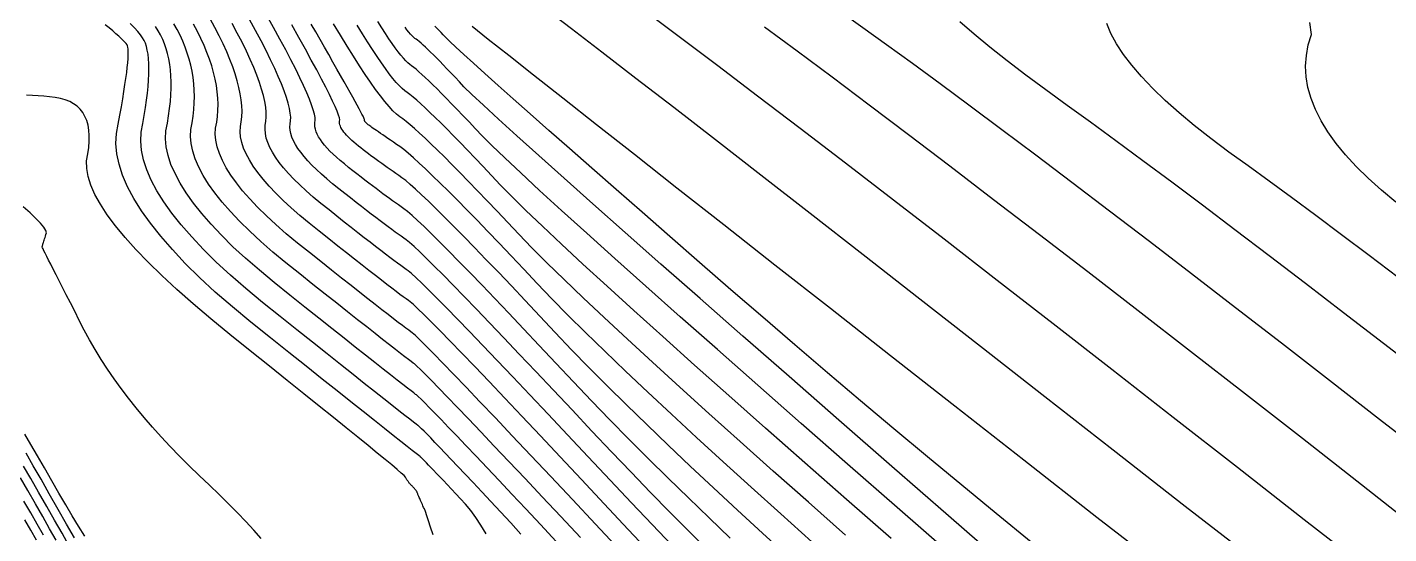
# Model space of a CAD drawing. Header units: inches. Extents: x 1412622.3 to 1412714.6, y 4931530.8 to 4931588.5.
# Drawn here: x 1412639.77 to 1412662.81, y 4931560.63 to 4931569.2 of the extents above; entities that cross this region are included whole.
import ezdxf

# ---------------------------------------------------------------- set-up
doc = ezdxf.new("R2010")
doc.units = ezdxf.units.IN
doc.header["$MEASUREMENT"] = 0

msp = doc.modelspace()

# ---------------------------------------------------------------- linework, layer by layer
for points in [[(1412651.663, 4931560.557), (1412651.306, 4931560.898), (1412650.956, 4931561.236), (1412650.613, 4931561.571), (1412650.278, 4931561.903), (1412649.95, 4931562.232), (1412649.63, 4931562.558), (1412649.318, 4931562.881), (1412649.013, 4931563.201), (1412648.716, 4931563.518), (1412648.434, 4931563.818), (1412648.169, 4931564.099), (1412647.918, 4931564.363), (1412647.684, 4931564.608), (1412647.465, 4931564.836), (1412647.263, 4931565.046), (1412647.075, 4931565.238), (1412646.904, 4931565.412), (1412646.748, 4931565.568), (1412646.608, 4931565.706), (1412646.484, 4931565.827), (1412646.375, 4931565.929), (1412646.283, 4931566.014), (1412646.206, 4931566.08), (1412646.144, 4931566.129), (1412646.099, 4931566.16), (1412646.051, 4931566.193), (1412646.002, 4931566.227), (1412645.952, 4931566.263), (1412645.899, 4931566.301), (1412645.845, 4931566.341), (1412645.789, 4931566.382), (1412645.731, 4931566.425), (1412645.672, 4931566.469), (1412645.611, 4931566.515), (1412645.548, 4931566.563), (1412645.483, 4931566.613), (1412645.417, 4931566.664), (1412645.349, 4931566.718), (1412645.279, 4931566.772), (1412645.208, 4931566.829), (1412645.135, 4931566.887), (1412645.066, 4931566.944), (1412645.003, 4931566.999), (1412644.945, 4931567.053), (1412644.892, 4931567.105), (1412644.843, 4931567.156), (1412644.8, 4931567.206), (1412644.762, 4931567.254), (1412644.729, 4931567.301), (1412644.7, 4931567.346), (1412644.677, 4931567.39), (1412644.659, 4931567.432), (1412644.646, 4931567.473), (1412644.637, 4931567.513), (1412644.634, 4931567.551), (1412644.636, 4931567.587), (1412644.642, 4931567.623), (1412644.64, 4931567.67), (1412644.63, 4931567.73), (1412644.61, 4931567.802), (1412644.582, 4931567.886), (1412644.546, 4931567.982), (1412644.5, 4931568.09), (1412644.446, 4931568.211), (1412644.383, 4931568.344), (1412644.312, 4931568.489), (1412644.232, 4931568.647), (1412644.143, 4931568.816), (1412644.046, 4931568.998), (1412643.939, 4931569.192), (1412643.825, 4931569.398)], [(1412663.679, 4931557.839), (1412662.683, 4931558.567), (1412661.631, 4931559.351), (1412660.524, 4931560.193), (1412659.362, 4931561.09), (1412658.143, 4931562.045), (1412656.989, 4931562.948), (1412655.899, 4931563.8), (1412654.874, 4931564.601), (1412653.912, 4931565.351), (1412653.015, 4931566.05), (1412652.182, 4931566.697), (1412651.413, 4931567.294), (1412650.709, 4931567.839), (1412650.068, 4931568.334), (1412649.492, 4931568.777), (1412648.98, 4931569.169), (1412648.532, 4931569.51)], [(1412663.477, 4931559.256), (1412662.451, 4931560.035), (1412661.374, 4931560.867), (1412660.245, 4931561.751), (1412659.162, 4931562.598), (1412658.124, 4931563.408), (1412657.131, 4931564.18), (1412656.184, 4931564.915), (1412655.282, 4931565.613), (1412654.425, 4931566.274), (1412653.614, 4931566.898), (1412652.848, 4931567.484), (1412652.127, 4931568.033), (1412651.452, 4931568.545), (1412650.822, 4931569.019), (1412650.237, 4931569.457)], [(1412663.534, 4931561.879), (1412662.653, 4931562.566), (1412661.806, 4931563.224), (1412660.993, 4931563.854), (1412660.214, 4931564.455), (1412659.47, 4931565.028), (1412658.76, 4931565.572), (1412658.084, 4931566.088), (1412657.442, 4931566.575), (1412656.834, 4931567.034), (1412656.261, 4931567.464), (1412655.722, 4931567.866), (1412655.217, 4931568.24), (1412654.746, 4931568.584), (1412654.309, 4931568.901), (1412653.907, 4931569.189), (1412653.531, 4931569.462)], [(1412647.534, 4931560.628), (1412647.446, 4931560.775), (1412647.359, 4931560.907), (1412647.273, 4931561.026), (1412647.187, 4931561.131), (1412647.102, 4931561.222), (1412647.022, 4931561.308), (1412646.947, 4931561.388), (1412646.876, 4931561.462), (1412646.811, 4931561.531), (1412646.751, 4931561.595), (1412646.696, 4931561.653), (1412646.646, 4931561.705), (1412646.601, 4931561.752), (1412646.561, 4931561.794), (1412646.526, 4931561.83), (1412646.496, 4931561.861), (1412646.471, 4931561.886), (1412646.451, 4931561.906), (1412646.436, 4931561.92), (1412646.426, 4931561.929), (1412646.422, 4931561.932), (1412646.396, 4931561.952), (1412646.35, 4931561.988), (1412646.284, 4931562.04), (1412646.197, 4931562.109), (1412646.089, 4931562.194), (1412645.961, 4931562.295), (1412645.813, 4931562.413), (1412645.644, 4931562.547), (1412645.454, 4931562.698), (1412645.244, 4931562.865), (1412645.013, 4931563.048), (1412644.761, 4931563.248), (1412644.49, 4931563.464), (1412644.197, 4931563.696), (1412643.884, 4931563.945), (1412643.551, 4931564.21), (1412643.24, 4931564.468), (1412642.952, 4931564.72), (1412642.687, 4931564.965), (1412642.444, 4931565.204), (1412642.225, 4931565.437), (1412642.028, 4931565.663), (1412641.853, 4931565.882), (1412641.702, 4931566.095), (1412641.573, 4931566.301), (1412641.467, 4931566.5), (1412641.384, 4931566.694), (1412641.323, 4931566.88), (1412641.285, 4931567.06), (1412641.27, 4931567.234), (1412641.278, 4931567.401), (1412641.308, 4931567.561), (1412641.336, 4931567.712), (1412641.362, 4931567.855), (1412641.385, 4931567.988), (1412641.405, 4931568.113), (1412641.423, 4931568.228), (1412641.439, 4931568.334), (1412641.452, 4931568.431), (1412641.463, 4931568.52), (1412641.471, 4931568.599), (1412641.476, 4931568.669), (1412641.48, 4931568.73), (1412641.48, 4931568.782), (1412641.479, 4931568.826), (1412641.474, 4931568.86), (1412641.468, 4931568.885), (1412641.458, 4931568.901), (1412641.443, 4931568.921), (1412641.421, 4931568.946), (1412641.393, 4931568.975), (1412641.358, 4931569.009), (1412641.317, 4931569.047), (1412641.27, 4931569.089), (1412641.216, 4931569.136), (1412641.156, 4931569.187), (1412641.09, 4931569.242)], [(1412648.121, 4931560.627), (1412647.953, 4931560.817), (1412647.778, 4931561.003), (1412647.613, 4931561.179), (1412647.459, 4931561.343), (1412647.315, 4931561.496), (1412647.181, 4931561.638), (1412647.058, 4931561.768), (1412646.945, 4931561.887), (1412646.842, 4931561.995), (1412646.75, 4931562.092), (1412646.667, 4931562.177), (1412646.596, 4931562.251), (1412646.534, 4931562.314), (1412646.483, 4931562.366), (1412646.442, 4931562.407), (1412646.411, 4931562.436), (1412646.391, 4931562.454), (1412646.381, 4931562.461), (1412646.353, 4931562.482), (1412646.307, 4931562.518), (1412646.242, 4931562.568), (1412646.16, 4931562.633), (1412646.059, 4931562.712), (1412645.94, 4931562.806), (1412645.802, 4931562.915), (1412645.647, 4931563.038), (1412645.473, 4931563.175), (1412645.282, 4931563.327), (1412645.072, 4931563.494), (1412644.843, 4931563.675), (1412644.597, 4931563.87), (1412644.332, 4931564.08), (1412644.05, 4931564.305), (1412643.749, 4931564.544), (1412643.468, 4931564.778), (1412643.208, 4931565.005), (1412642.969, 4931565.226), (1412642.75, 4931565.442), (1412642.552, 4931565.652), (1412642.374, 4931565.855), (1412642.217, 4931566.053), (1412642.08, 4931566.245), (1412641.964, 4931566.431), (1412641.868, 4931566.612), (1412641.793, 4931566.786), (1412641.738, 4931566.954), (1412641.704, 4931567.117), (1412641.691, 4931567.273), (1412641.698, 4931567.424), (1412641.725, 4931567.569), (1412641.749, 4931567.707), (1412641.77, 4931567.839), (1412641.788, 4931567.965), (1412641.802, 4931568.084), (1412641.814, 4931568.197), (1412641.822, 4931568.304), (1412641.826, 4931568.404), (1412641.828, 4931568.498), (1412641.826, 4931568.585), (1412641.821, 4931568.666), (1412641.813, 4931568.741), (1412641.801, 4931568.809), (1412641.786, 4931568.871), (1412641.768, 4931568.927), (1412641.747, 4931568.976), (1412641.722, 4931569.019), (1412641.686, 4931569.069), (1412641.64, 4931569.126), (1412641.582, 4931569.191), (1412641.513, 4931569.262)], [(1412648.718, 4931560.502), (1412648.454, 4931560.785), (1412648.205, 4931561.05), (1412647.971, 4931561.298), (1412647.753, 4931561.53), (1412647.551, 4931561.744), (1412647.364, 4931561.941), (1412647.193, 4931562.122), (1412647.038, 4931562.285), (1412646.898, 4931562.431), (1412646.774, 4931562.561), (1412646.665, 4931562.673), (1412646.572, 4931562.768), (1412646.495, 4931562.846), (1412646.433, 4931562.907), (1412646.387, 4931562.952), (1412646.356, 4931562.979), (1412646.341, 4931562.989), (1412646.31, 4931563.012), (1412646.263, 4931563.048), (1412646.201, 4931563.096), (1412646.122, 4931563.157), (1412646.028, 4931563.231), (1412645.918, 4931563.317), (1412645.792, 4931563.416), (1412645.651, 4931563.528), (1412645.493, 4931563.652), (1412645.32, 4931563.789), (1412645.13, 4931563.939), (1412644.925, 4931564.102), (1412644.704, 4931564.277), (1412644.468, 4931564.465), (1412644.215, 4931564.666), (1412643.947, 4931564.879), (1412643.697, 4931565.087), (1412643.465, 4931565.29), (1412643.251, 4931565.487), (1412643.056, 4931565.68), (1412642.879, 4931565.867), (1412642.721, 4931566.048), (1412642.58, 4931566.225), (1412642.459, 4931566.396), (1412642.355, 4931566.562), (1412642.27, 4931566.723), (1412642.202, 4931566.878), (1412642.154, 4931567.028), (1412642.123, 4931567.173), (1412642.111, 4931567.313), (1412642.117, 4931567.447), (1412642.142, 4931567.576), (1412642.162, 4931567.702), (1412642.179, 4931567.824), (1412642.191, 4931567.942), (1412642.2, 4931568.056), (1412642.204, 4931568.166), (1412642.204, 4931568.273), (1412642.201, 4931568.376), (1412642.193, 4931568.476), (1412642.181, 4931568.571), (1412642.165, 4931568.663), (1412642.145, 4931568.752), (1412642.122, 4931568.836), (1412642.094, 4931568.917), (1412642.062, 4931568.994), (1412642.026, 4931569.068), (1412641.986, 4931569.138), (1412641.937, 4931569.212)], [(1412649.129, 4931560.566), (1412648.796, 4931560.921), (1412648.483, 4931561.254), (1412648.192, 4931561.564), (1412647.921, 4931561.851), (1412647.671, 4931562.115), (1412647.442, 4931562.356), (1412647.234, 4931562.575), (1412647.046, 4931562.771), (1412646.88, 4931562.944), (1412646.735, 4931563.094), (1412646.61, 4931563.222), (1412646.506, 4931563.326), (1412646.424, 4931563.408), (1412646.362, 4931563.468), (1412646.321, 4931563.504), (1412646.301, 4931563.518), (1412646.267, 4931563.542), (1412646.22, 4931563.578), (1412646.159, 4931563.624), (1412646.085, 4931563.681), (1412645.998, 4931563.749), (1412645.897, 4931563.828), (1412645.782, 4931563.917), (1412645.654, 4931564.018), (1412645.513, 4931564.129), (1412645.358, 4931564.252), (1412645.189, 4931564.385), (1412645.007, 4931564.529), (1412644.812, 4931564.684), (1412644.603, 4931564.85), (1412644.381, 4931565.026), (1412644.145, 4931565.214), (1412643.925, 4931565.396), (1412643.721, 4931565.575), (1412643.534, 4931565.748), (1412643.362, 4931565.917), (1412643.207, 4931566.082), (1412643.067, 4931566.241), (1412642.944, 4931566.396), (1412642.837, 4931566.547), (1412642.746, 4931566.693), (1412642.671, 4931566.834), (1412642.612, 4931566.971), (1412642.569, 4931567.102), (1412642.542, 4931567.23), (1412642.532, 4931567.353), (1412642.537, 4931567.471), (1412642.559, 4931567.584), (1412642.575, 4931567.697), (1412642.587, 4931567.808), (1412642.594, 4931567.918), (1412642.597, 4931568.027), (1412642.594, 4931568.136), (1412642.587, 4931568.243), (1412642.575, 4931568.349), (1412642.558, 4931568.454), (1412642.536, 4931568.558), (1412642.51, 4931568.661), (1412642.478, 4931568.762), (1412642.442, 4931568.863), (1412642.401, 4931568.963), (1412642.356, 4931569.062), (1412642.305, 4931569.159), (1412642.25, 4931569.256)], [(1412649.805, 4931560.347), (1412649.387, 4931560.792), (1412648.996, 4931561.209), (1412648.63, 4931561.597), (1412648.291, 4931561.957), (1412647.977, 4931562.288), (1412647.69, 4931562.591), (1412647.43, 4931562.865), (1412647.195, 4931563.11), (1412646.986, 4931563.327), (1412646.804, 4931563.515), (1412646.648, 4931563.675), (1412646.518, 4931563.806), (1412646.414, 4931563.909), (1412646.337, 4931563.983), (1412646.285, 4931564.029), (1412646.26, 4931564.046), (1412646.224, 4931564.072), (1412646.176, 4931564.108), (1412646.118, 4931564.152), (1412646.048, 4931564.205), (1412645.967, 4931564.267), (1412645.875, 4931564.339), (1412645.772, 4931564.419), (1412645.658, 4931564.508), (1412645.532, 4931564.607), (1412645.396, 4931564.714), (1412645.248, 4931564.831), (1412645.089, 4931564.956), (1412644.919, 4931565.091), (1412644.738, 4931565.234), (1412644.546, 4931565.387), (1412644.343, 4931565.548), (1412644.153, 4931565.706), (1412643.978, 4931565.86), (1412643.816, 4931566.009), (1412643.668, 4931566.155), (1412643.534, 4931566.297), (1412643.414, 4931566.434), (1412643.308, 4931566.568), (1412643.215, 4931566.698), (1412643.137, 4931566.823), (1412643.072, 4931566.945), (1412643.021, 4931567.063), (1412642.984, 4931567.177), (1412642.961, 4931567.286), (1412642.952, 4931567.392), (1412642.957, 4931567.494), (1412642.975, 4931567.592), (1412642.988, 4931567.691), (1412642.996, 4931567.792), (1412642.998, 4931567.895), (1412642.994, 4931567.999), (1412642.984, 4931568.105), (1412642.97, 4931568.212), (1412642.949, 4931568.321), (1412642.923, 4931568.432), (1412642.891, 4931568.544), (1412642.854, 4931568.658), (1412642.811, 4931568.773), (1412642.763, 4931568.89), (1412642.709, 4931569.009), (1412642.649, 4931569.129), (1412642.584, 4931569.251)], [(1412650.329, 4931560.292), (1412649.94, 4931560.705), (1412649.533, 4931561.14), (1412649.149, 4931561.549), (1412648.789, 4931561.932), (1412648.452, 4931562.289), (1412648.139, 4931562.62), (1412647.849, 4931562.925), (1412647.583, 4931563.204), (1412647.341, 4931563.458), (1412647.122, 4931563.685), (1412646.927, 4931563.887), (1412646.755, 4931564.063), (1412646.607, 4931564.213), (1412646.482, 4931564.337), (1412646.381, 4931564.435), (1412646.304, 4931564.508), (1412646.25, 4931564.554), (1412646.22, 4931564.575), (1412646.181, 4931564.602), (1412646.133, 4931564.637), (1412646.076, 4931564.68), (1412646.011, 4931564.729), (1412645.937, 4931564.786), (1412645.854, 4931564.849), (1412645.762, 4931564.92), (1412645.661, 4931564.998), (1412645.552, 4931565.084), (1412645.434, 4931565.176), (1412645.307, 4931565.276), (1412645.171, 4931565.383), (1412645.027, 4931565.497), (1412644.873, 4931565.619), (1412644.711, 4931565.747), (1412644.541, 4931565.883), (1412644.382, 4931566.015), (1412644.234, 4931566.144), (1412644.098, 4931566.27), (1412643.974, 4931566.392), (1412643.861, 4931566.511), (1412643.76, 4931566.627), (1412643.671, 4931566.739), (1412643.594, 4931566.848), (1412643.528, 4931566.954), (1412643.473, 4931567.056), (1412643.431, 4931567.155), (1412643.4, 4931567.251), (1412643.38, 4931567.343), (1412643.373, 4931567.432), (1412643.377, 4931567.517), (1412643.392, 4931567.6), (1412643.401, 4931567.686), (1412643.404, 4931567.777), (1412643.401, 4931567.872), (1412643.391, 4931567.971), (1412643.375, 4931568.074), (1412643.352, 4931568.182), (1412643.323, 4931568.294), (1412643.288, 4931568.41), (1412643.246, 4931568.53), (1412643.199, 4931568.655), (1412643.144, 4931568.784), (1412643.084, 4931568.917), (1412643.017, 4931569.055), (1412642.943, 4931569.196), (1412642.863, 4931569.342)], [(1412650.683, 4931560.431), (1412650.342, 4931560.786), (1412649.992, 4931561.155), (1412649.631, 4931561.537), (1412649.261, 4931561.933), (1412648.911, 4931562.305), (1412648.582, 4931562.654), (1412648.274, 4931562.98), (1412647.987, 4931563.283), (1412647.721, 4931563.562), (1412647.476, 4931563.818), (1412647.252, 4931564.051), (1412647.049, 4931564.261), (1412646.867, 4931564.447), (1412646.706, 4931564.611), (1412646.566, 4931564.751), (1412646.447, 4931564.868), (1412646.349, 4931564.961), (1412646.271, 4931565.032), (1412646.215, 4931565.079), (1412646.179, 4931565.103), (1412646.138, 4931565.133), (1412646.089, 4931565.167), (1412646.035, 4931565.208), (1412645.974, 4931565.253), (1412645.906, 4931565.304), (1412645.832, 4931565.36), (1412645.752, 4931565.422), (1412645.665, 4931565.489), (1412645.572, 4931565.561), (1412645.472, 4931565.639), (1412645.366, 4931565.722), (1412645.253, 4931565.81), (1412645.134, 4931565.904), (1412645.009, 4931566.003), (1412644.877, 4931566.108), (1412644.739, 4931566.218), (1412644.61, 4931566.325), (1412644.49, 4931566.429), (1412644.38, 4931566.531), (1412644.28, 4931566.63), (1412644.189, 4931566.726), (1412644.107, 4931566.82), (1412644.035, 4931566.911), (1412643.972, 4931566.999), (1412643.919, 4931567.085), (1412643.875, 4931567.167), (1412643.84, 4931567.248), (1412643.815, 4931567.325), (1412643.799, 4931567.4), (1412643.793, 4931567.472), (1412643.796, 4931567.541), (1412643.809, 4931567.607), (1412643.814, 4931567.681), (1412643.813, 4931567.761), (1412643.804, 4931567.848), (1412643.788, 4931567.942), (1412643.765, 4931568.043), (1412643.735, 4931568.151), (1412643.698, 4931568.266), (1412643.653, 4931568.388), (1412643.602, 4931568.517), (1412643.543, 4931568.652), (1412643.477, 4931568.795), (1412643.404, 4931568.944), (1412643.324, 4931569.1), (1412643.237, 4931569.264)], [(1412651.299, 4931560.34), (1412650.973, 4931560.665), (1412650.645, 4931560.996), (1412650.317, 4931561.331), (1412649.986, 4931561.672), (1412649.655, 4931562.018), (1412649.322, 4931562.369), (1412648.988, 4931562.726), (1412648.673, 4931563.061), (1412648.375, 4931563.377), (1412648.096, 4931563.671), (1412647.836, 4931563.945), (1412647.593, 4931564.199), (1412647.369, 4931564.432), (1412647.164, 4931564.644), (1412646.977, 4931564.836), (1412646.808, 4931565.008), (1412646.657, 4931565.158), (1412646.525, 4931565.289), (1412646.411, 4931565.398), (1412646.316, 4931565.488), (1412646.238, 4931565.556), (1412646.18, 4931565.604), (1412646.139, 4931565.632), (1412646.095, 4931565.663), (1412646.046, 4931565.697), (1412645.993, 4931565.735), (1412645.936, 4931565.777), (1412645.875, 4931565.822), (1412645.81, 4931565.871), (1412645.741, 4931565.923), (1412645.668, 4931565.979), (1412645.591, 4931566.038), (1412645.51, 4931566.101), (1412645.425, 4931566.167), (1412645.335, 4931566.237), (1412645.242, 4931566.311), (1412645.144, 4931566.388), (1412645.042, 4931566.468), (1412644.937, 4931566.552), (1412644.838, 4931566.634), (1412644.747, 4931566.714), (1412644.663, 4931566.792), (1412644.586, 4931566.868), (1412644.516, 4931566.941), (1412644.454, 4931567.013), (1412644.398, 4931567.083), (1412644.35, 4931567.15), (1412644.309, 4931567.215), (1412644.276, 4931567.279), (1412644.249, 4931567.34), (1412644.23, 4931567.399), (1412644.218, 4931567.456), (1412644.214, 4931567.511), (1412644.216, 4931567.564), (1412644.226, 4931567.615), (1412644.227, 4931567.675), (1412644.221, 4931567.745), (1412644.207, 4931567.825), (1412644.185, 4931567.914), (1412644.155, 4931568.013), (1412644.118, 4931568.121), (1412644.072, 4931568.239), (1412644.018, 4931568.366), (1412643.957, 4931568.503), (1412643.887, 4931568.649), (1412643.81, 4931568.805), (1412643.725, 4931568.971), (1412643.632, 4931569.146), (1412643.531, 4931569.331)], [(1412652.652, 4931560.242), (1412652.211, 4931560.642), (1412651.787, 4931561.031), (1412651.379, 4931561.409), (1412650.987, 4931561.776), (1412650.612, 4931562.132), (1412650.253, 4931562.477), (1412649.91, 4931562.81), (1412649.584, 4931563.133), (1412649.274, 4931563.444), (1412648.981, 4931563.744), (1412648.704, 4931564.033), (1412648.444, 4931564.311), (1412648.196, 4931564.574), (1412647.962, 4931564.822), (1412647.741, 4931565.054), (1412647.532, 4931565.271), (1412647.337, 4931565.473), (1412647.156, 4931565.66), (1412646.987, 4931565.831), (1412646.831, 4931565.987), (1412646.689, 4931566.128), (1412646.559, 4931566.254), (1412646.443, 4931566.364), (1412646.34, 4931566.46), (1412646.25, 4931566.54), (1412646.173, 4931566.605), (1412646.109, 4931566.654), (1412646.058, 4931566.689), (1412646.008, 4931566.723), (1412645.959, 4931566.757), (1412645.91, 4931566.791), (1412645.862, 4931566.825), (1412645.814, 4931566.859), (1412645.767, 4931566.893), (1412645.721, 4931566.926), (1412645.675, 4931566.959), (1412645.63, 4931566.993), (1412645.586, 4931567.026), (1412645.542, 4931567.059), (1412645.499, 4931567.092), (1412645.456, 4931567.124), (1412645.415, 4931567.157), (1412645.373, 4931567.189), (1412645.333, 4931567.222), (1412645.295, 4931567.253), (1412645.26, 4931567.284), (1412645.227, 4931567.314), (1412645.198, 4931567.343), (1412645.171, 4931567.371), (1412645.147, 4931567.399), (1412645.126, 4931567.426), (1412645.107, 4931567.452), (1412645.091, 4931567.477), (1412645.078, 4931567.501), (1412645.068, 4931567.525), (1412645.061, 4931567.547), (1412645.056, 4931567.569), (1412645.054, 4931567.59), (1412645.055, 4931567.611), (1412645.059, 4931567.63), (1412645.053, 4931567.665), (1412645.038, 4931567.714), (1412645.013, 4931567.778), (1412644.979, 4931567.857), (1412644.936, 4931567.951), (1412644.883, 4931568.06), (1412644.82, 4931568.184), (1412644.748, 4931568.322), (1412644.667, 4931568.476), (1412644.576, 4931568.644), (1412644.476, 4931568.827), (1412644.366, 4931569.025), (1412644.247, 4931569.238)], [(1412653.048, 4931560.497), (1412652.522, 4931560.967), (1412652.021, 4931561.418), (1412651.545, 4931561.849), (1412651.094, 4931562.261), (1412650.668, 4931562.654), (1412650.268, 4931563.028), (1412649.893, 4931563.382), (1412649.543, 4931563.717), (1412649.218, 4931564.033), (1412648.919, 4931564.33), (1412648.644, 4931564.607), (1412648.395, 4931564.865), (1412648.171, 4931565.104), (1412647.958, 4931565.33), (1412647.755, 4931565.544), (1412647.563, 4931565.745), (1412647.381, 4931565.934), (1412647.209, 4931566.11), (1412647.049, 4931566.273), (1412646.898, 4931566.424), (1412646.758, 4931566.563), (1412646.629, 4931566.688), (1412646.51, 4931566.802), (1412646.402, 4931566.902), (1412646.304, 4931566.99), (1412646.217, 4931567.066), (1412646.14, 4931567.129), (1412646.074, 4931567.179), (1412646.018, 4931567.217), (1412645.965, 4931567.253), (1412645.915, 4931567.287), (1412645.869, 4931567.319), (1412645.825, 4931567.349), (1412645.784, 4931567.377), (1412645.746, 4931567.403), (1412645.711, 4931567.427), (1412645.679, 4931567.45), (1412645.65, 4931567.47), (1412645.624, 4931567.488), (1412645.601, 4931567.504), (1412645.581, 4931567.519), (1412645.564, 4931567.531), (1412645.55, 4931567.541), (1412645.539, 4931567.55), (1412645.531, 4931567.556), (1412645.523, 4931567.563), (1412645.516, 4931567.569), (1412645.509, 4931567.575), (1412645.504, 4931567.581), (1412645.498, 4931567.586), (1412645.493, 4931567.592), (1412645.489, 4931567.597), (1412645.485, 4931567.602), (1412645.482, 4931567.607), (1412645.48, 4931567.612), (1412645.478, 4931567.617), (1412645.476, 4931567.621), (1412645.475, 4931567.626), (1412645.475, 4931567.63), (1412645.475, 4931567.634), (1412645.476, 4931567.638), (1412645.472, 4931567.65), (1412645.464, 4931567.669), (1412645.451, 4931567.695), (1412645.433, 4931567.73), (1412645.411, 4931567.772), (1412645.385, 4931567.821), (1412645.354, 4931567.878), (1412645.318, 4931567.943), (1412645.278, 4931568.015), (1412645.233, 4931568.095), (1412645.184, 4931568.183), (1412645.13, 4931568.278), (1412645.072, 4931568.381), (1412645.009, 4931568.491), (1412644.942, 4931568.609), (1412644.87, 4931568.735), (1412644.797, 4931568.862), (1412644.724, 4931568.99), (1412644.65, 4931569.119), (1412644.575, 4931569.25)], [(1412653.617, 4931560.608), (1412652.987, 4931561.164), (1412652.392, 4931561.692), (1412651.83, 4931562.193), (1412651.302, 4931562.667), (1412650.809, 4931563.113), (1412650.349, 4931563.532), (1412649.924, 4931563.924), (1412649.533, 4931564.288), (1412649.175, 4931564.624), (1412648.852, 4931564.934), (1412648.563, 4931565.215), (1412648.307, 4931565.47), (1412648.086, 4931565.697), (1412647.899, 4931565.897), (1412647.72, 4931566.086), (1412647.55, 4931566.265), (1412647.389, 4931566.434), (1412647.236, 4931566.592), (1412647.092, 4931566.74), (1412646.956, 4931566.877), (1412646.829, 4931567.004), (1412646.711, 4931567.121), (1412646.601, 4931567.227), (1412646.5, 4931567.323), (1412646.407, 4931567.409), (1412646.323, 4931567.484), (1412646.247, 4931567.549), (1412646.18, 4931567.604), (1412646.122, 4931567.648), (1412646.072, 4931567.682), (1412646.017, 4931567.728), (1412645.957, 4931567.787), (1412645.892, 4931567.858), (1412645.822, 4931567.942), (1412645.746, 4931568.038), (1412645.665, 4931568.147), (1412645.579, 4931568.268), (1412645.488, 4931568.402), (1412645.392, 4931568.548), (1412645.29, 4931568.707), (1412645.183, 4931568.879), (1412645.071, 4931569.062), (1412644.954, 4931569.259)], [(1412654.385, 4931560.55), (1412653.634, 4931561.208), (1412652.926, 4931561.831), (1412652.262, 4931562.418), (1412651.64, 4931562.969), (1412651.06, 4931563.485), (1412650.524, 4931563.965), (1412650.031, 4931564.41), (1412649.58, 4931564.819), (1412649.172, 4931565.193), (1412648.808, 4931565.531), (1412648.486, 4931565.834), (1412648.207, 4931566.101), (1412647.97, 4931566.333), (1412647.777, 4931566.529), (1412647.627, 4931566.69), (1412647.483, 4931566.842), (1412647.346, 4931566.986), (1412647.217, 4931567.121), (1412647.094, 4931567.248), (1412646.978, 4931567.367), (1412646.869, 4931567.478), (1412646.767, 4931567.58), (1412646.671, 4931567.674), (1412646.583, 4931567.759), (1412646.502, 4931567.836), (1412646.427, 4931567.905), (1412646.359, 4931567.966), (1412646.299, 4931568.018), (1412646.245, 4931568.062), (1412646.198, 4931568.097), (1412646.158, 4931568.124), (1412646.114, 4931568.162), (1412646.066, 4931568.209), (1412646.013, 4931568.266), (1412645.957, 4931568.334), (1412645.896, 4931568.411), (1412645.831, 4931568.498), (1412645.762, 4931568.596), (1412645.688, 4931568.704), (1412645.611, 4931568.821), (1412645.529, 4931568.949), (1412645.443, 4931569.087), (1412645.353, 4931569.235)], [(1412655.378, 4931560.298), (1412654.489, 4931561.075), (1412653.651, 4931561.808), (1412652.866, 4931562.497), (1412652.131, 4931563.143), (1412651.449, 4931563.745), (1412650.818, 4931564.303), (1412650.239, 4931564.817), (1412649.712, 4931565.288), (1412649.236, 4931565.715), (1412648.812, 4931566.099), (1412648.44, 4931566.439), (1412648.12, 4931566.735), (1412647.851, 4931566.987), (1412647.633, 4931567.196), (1412647.468, 4931567.361), (1412647.354, 4931567.482), (1412647.246, 4931567.597), (1412647.142, 4931567.706), (1412647.044, 4931567.809), (1412646.951, 4931567.905), (1412646.864, 4931567.995), (1412646.781, 4931568.078), (1412646.704, 4931568.156), (1412646.632, 4931568.226), (1412646.565, 4931568.291), (1412646.504, 4931568.349), (1412646.447, 4931568.402), (1412646.396, 4931568.447), (1412646.35, 4931568.487), (1412646.31, 4931568.52), (1412646.274, 4931568.547), (1412646.244, 4931568.567), (1412646.211, 4931568.595), (1412646.174, 4931568.631), (1412646.134, 4931568.674), (1412646.092, 4931568.725), (1412646.046, 4931568.784), (1412645.996, 4931568.85), (1412645.944, 4931568.924), (1412645.889, 4931569.005), (1412645.83, 4931569.094), (1412645.768, 4931569.191), (1412645.704, 4931569.295)], [(1412656.373, 4931560.047), (1412655.357, 4931560.933), (1412654.4, 4931561.768), (1412653.501, 4931562.554), (1412652.661, 4931563.289), (1412651.88, 4931563.974), (1412651.157, 4931564.608), (1412650.493, 4931565.193), (1412649.888, 4931565.727), (1412649.342, 4931566.211), (1412648.854, 4931566.645), (1412648.425, 4931567.028), (1412648.054, 4931567.362), (1412647.742, 4931567.645), (1412647.489, 4931567.878), (1412647.295, 4931568.06), (1412647.159, 4931568.193), (1412647.082, 4931568.275), (1412647.008, 4931568.353), (1412646.938, 4931568.427), (1412646.872, 4931568.496), (1412646.809, 4931568.561), (1412646.75, 4931568.622), (1412646.694, 4931568.679), (1412646.641, 4931568.731), (1412646.593, 4931568.779), (1412646.547, 4931568.823), (1412646.506, 4931568.863), (1412646.468, 4931568.898), (1412646.433, 4931568.929), (1412646.402, 4931568.956), (1412646.374, 4931568.978), (1412646.35, 4931568.996), (1412646.33, 4931569.01), (1412646.307, 4931569.029), (1412646.282, 4931569.053), (1412646.256, 4931569.083), (1412646.227, 4931569.117), (1412646.195, 4931569.157), (1412646.162, 4931569.202)], [(1412656.754, 4931560.49), (1412656.164, 4931560.972), (1412655.581, 4931561.453), (1412655.004, 4931561.931), (1412654.433, 4931562.407), (1412653.869, 4931562.881), (1412653.311, 4931563.354), (1412652.76, 4931563.824), (1412652.215, 4931564.292), (1412651.677, 4931564.758), (1412651.144, 4931565.222), (1412650.643, 4931565.66), (1412650.172, 4931566.071), (1412649.732, 4931566.456), (1412649.323, 4931566.815), (1412648.944, 4931567.147), (1412648.597, 4931567.453), (1412648.28, 4931567.733), (1412647.993, 4931567.987), (1412647.738, 4931568.214), (1412647.513, 4931568.415), (1412647.319, 4931568.59), (1412647.155, 4931568.738), (1412647.023, 4931568.86), (1412646.921, 4931568.955), (1412646.85, 4931569.025), (1412646.81, 4931569.068), (1412646.771, 4931569.109), (1412646.734, 4931569.147), (1412646.7, 4931569.184), (1412646.667, 4931569.218)], [(1412663.232, 4931556.915), (1412662.27, 4931557.599), (1412661.253, 4931558.34), (1412660.181, 4931559.138), (1412659.053, 4931559.994), (1412657.87, 4931560.906), (1412656.631, 4931561.877), (1412655.467, 4931562.789), (1412654.377, 4931563.643), (1412653.362, 4931564.439), (1412652.421, 4931565.177), (1412651.554, 4931565.857), (1412650.762, 4931566.479), (1412650.044, 4931567.044), (1412649.401, 4931567.55), (1412648.832, 4931567.998), (1412648.337, 4931568.388), (1412647.917, 4931568.72), (1412647.571, 4931568.994), (1412647.3, 4931569.211)], [(1412663.386, 4931560.643), (1412662.347, 4931561.457), (1412661.346, 4931562.24), (1412660.381, 4931562.992), (1412659.454, 4931563.712), (1412658.565, 4931564.401), (1412657.713, 4931565.059), (1412656.898, 4931565.686), (1412656.121, 4931566.282), (1412655.381, 4931566.846), (1412654.679, 4931567.38), (1412654.014, 4931567.882), (1412653.387, 4931568.353), (1412652.797, 4931568.792), (1412652.244, 4931569.201)], [(1412663.421, 4931563.306), (1412662.716, 4931563.851), (1412662.042, 4931564.37), (1412661.399, 4931564.863), (1412660.786, 4931565.33), (1412660.205, 4931565.771), (1412659.655, 4931566.187), (1412659.135, 4931566.576), (1412658.647, 4931566.94), (1412658.19, 4931567.278), (1412657.763, 4931567.591), (1412657.368, 4931567.877), (1412657.003, 4931568.138), (1412656.664, 4931568.388), (1412656.349, 4931568.629), (1412656.058, 4931568.86), (1412655.793, 4931569.081), (1412655.552, 4931569.291)], [(1412662.968, 4931564.967), (1412662.475, 4931565.339), (1412662.01, 4931565.688), (1412661.572, 4931566.014), (1412661.163, 4931566.317), (1412660.781, 4931566.597), (1412660.426, 4931566.853), (1412660.1, 4931567.087), (1412659.796, 4931567.315), (1412659.516, 4931567.536), (1412659.259, 4931567.752), (1412659.025, 4931567.961), (1412658.814, 4931568.165), (1412658.626, 4931568.363), (1412658.462, 4931568.555), (1412658.32, 4931568.74), (1412658.202, 4931568.92), (1412658.106, 4931569.094), (1412658.034, 4931569.262)], [(1412662.929, 4931566.241), (1412662.684, 4931566.443), (1412662.46, 4931566.644), (1412662.257, 4931566.842), (1412662.076, 4931567.039), (1412661.916, 4931567.234), (1412661.778, 4931567.427), (1412661.661, 4931567.617), (1412661.566, 4931567.806), (1412661.492, 4931567.993), (1412661.44, 4931568.178), (1412661.41, 4931568.361), (1412661.4, 4931568.543), (1412661.413, 4931568.722), (1412661.446, 4931568.899), (1412661.501, 4931569.075), (1412661.471, 4931569.279)], [(1412646.636, 4931560.612), (1412646.595, 4931560.741), (1412646.559, 4931560.849), (1412646.53, 4931560.937), (1412646.506, 4931561.005), (1412646.489, 4931561.052), (1412646.477, 4931561.078), (1412646.465, 4931561.104), (1412646.455, 4931561.128), (1412646.445, 4931561.15), (1412646.435, 4931561.172), (1412646.426, 4931561.192), (1412646.418, 4931561.211), (1412646.41, 4931561.228), (1412646.403, 4931561.244), (1412646.397, 4931561.259), (1412646.391, 4931561.273), (1412646.386, 4931561.285), (1412646.381, 4931561.297), (1412646.377, 4931561.306), (1412646.373, 4931561.315), (1412646.37, 4931561.322), (1412646.368, 4931561.328), (1412646.365, 4931561.334), (1412646.362, 4931561.34), (1412646.359, 4931561.347), (1412646.355, 4931561.353), (1412646.351, 4931561.36), (1412646.346, 4931561.366), (1412646.341, 4931561.373), (1412646.336, 4931561.38), (1412646.33, 4931561.387), (1412646.324, 4931561.394), (1412646.318, 4931561.401), (1412646.311, 4931561.409), (1412646.304, 4931561.416), (1412646.296, 4931561.423), (1412646.288, 4931561.431), (1412646.28, 4931561.439), (1412646.272, 4931561.447), (1412646.264, 4931561.455), (1412646.256, 4931561.463), (1412646.248, 4931561.472), (1412646.241, 4931561.48), (1412646.234, 4931561.489), (1412646.227, 4931561.498), (1412646.22, 4931561.507), (1412646.213, 4931561.517), (1412646.207, 4931561.526), (1412646.2, 4931561.536), (1412646.194, 4931561.546), (1412646.188, 4931561.556), (1412646.182, 4931561.566), (1412646.177, 4931561.577), (1412646.171, 4931561.587), (1412646.145, 4931561.614), (1412646.097, 4931561.658), (1412646.028, 4931561.718), (1412645.938, 4931561.795), (1412645.826, 4931561.888), (1412645.693, 4931561.997), (1412645.539, 4931562.123), (1412645.364, 4931562.266), (1412645.167, 4931562.425), (1412644.949, 4931562.6), (1412644.71, 4931562.792), (1412644.45, 4931563), (1412644.169, 4931563.225), (1412643.866, 4931563.467), (1412643.542, 4931563.725), (1412643.197, 4931563.999), (1412642.875, 4931564.264), (1412642.575, 4931564.518), (1412642.299, 4931564.763), (1412642.046, 4931564.998), (1412641.815, 4931565.224), (1412641.608, 4931565.439), (1412641.424, 4931565.645), (1412641.262, 4931565.841), (1412641.124, 4931566.027), (1412641.008, 4931566.204), (1412640.916, 4931566.37), (1412640.846, 4931566.527), (1412640.799, 4931566.674), (1412640.776, 4931566.811), (1412640.775, 4931566.938), (1412640.797, 4931567.056), (1412640.812, 4931567.167), (1412640.82, 4931567.271), (1412640.82, 4931567.368), (1412640.813, 4931567.459), (1412640.798, 4931567.543), (1412640.776, 4931567.62), (1412640.746, 4931567.691), (1412640.709, 4931567.754), (1412640.665, 4931567.811), (1412640.613, 4931567.862), (1412640.554, 4931567.905), (1412640.488, 4931567.942), (1412640.414, 4931567.972), (1412640.333, 4931567.996), (1412640.244, 4931568.013), (1412640.148, 4931568.023), (1412640.051, 4931568.031), (1412639.954, 4931568.039), (1412639.856, 4931568.045), (1412639.757, 4931568.05)], [(1412643.725, 4931560.553), (1412643.601, 4931560.694), (1412643.468, 4931560.838), (1412643.326, 4931560.987), (1412643.177, 4931561.138), (1412643.018, 4931561.294), (1412642.852, 4931561.453), (1412642.677, 4931561.616), (1412642.507, 4931561.779), (1412642.344, 4931561.942), (1412642.186, 4931562.105), (1412642.034, 4931562.269), (1412641.887, 4931562.432), (1412641.746, 4931562.596), (1412641.611, 4931562.759), (1412641.482, 4931562.923), (1412641.358, 4931563.087), (1412641.24, 4931563.252), (1412641.128, 4931563.416), (1412641.021, 4931563.58), (1412640.92, 4931563.745), (1412640.825, 4931563.91), (1412640.735, 4931564.075), (1412640.651, 4931564.24), (1412640.573, 4931564.394), (1412640.499, 4931564.539), (1412640.431, 4931564.673), (1412640.368, 4931564.797), (1412640.311, 4931564.91), (1412640.258, 4931565.013), (1412640.211, 4931565.106), (1412640.169, 4931565.189), (1412640.132, 4931565.261), (1412640.101, 4931565.323), (1412640.074, 4931565.375), (1412640.053, 4931565.416), (1412640.037, 4931565.448), (1412640.026, 4931565.468), (1412640.021, 4931565.479), (1412640.021, 4931565.479), (1412640.021, 4931565.481), (1412640.022, 4931565.485), (1412640.024, 4931565.49), (1412640.026, 4931565.498), (1412640.028, 4931565.507), (1412640.032, 4931565.517), (1412640.035, 4931565.53), (1412640.04, 4931565.544), (1412640.045, 4931565.56), (1412640.05, 4931565.578), (1412640.057, 4931565.597), (1412640.063, 4931565.619), (1412640.071, 4931565.642), (1412640.078, 4931565.666), (1412640.087, 4931565.693), (1412640.096, 4931565.721), (1412640.083, 4931565.762), (1412640.05, 4931565.817), (1412639.994, 4931565.884), (1412639.917, 4931565.964), (1412639.819, 4931566.057), (1412639.699, 4931566.163)], [(1412640.742, 4931560.592), (1412640.639, 4931560.758), (1412640.532, 4931560.934), (1412640.42, 4931561.121), (1412640.304, 4931561.318), (1412640.184, 4931561.526), (1412640.059, 4931561.744), (1412639.942, 4931561.948), (1412639.833, 4931562.14), (1412639.731, 4931562.317)], [(1412640.568, 4931560.564), (1412640.435, 4931560.796), (1412640.294, 4931561.043), (1412640.143, 4931561.306), (1412640.003, 4931561.552), (1412639.871, 4931561.781), (1412639.749, 4931561.995)], [(1412640.476, 4931560.434), (1412640.358, 4931560.64), (1412640.233, 4931560.859), (1412640.1, 4931561.09), (1412639.961, 4931561.334), (1412639.83, 4931561.563), (1412639.707, 4931561.777)], [(1412640.261, 4931560.521), (1412640.148, 4931560.716), (1412640.031, 4931560.922), (1412639.907, 4931561.137), (1412639.778, 4931561.363), (1412639.656, 4931561.575)], [(1412640.045, 4931560.607), (1412639.939, 4931560.792), (1412639.828, 4931560.984), (1412639.714, 4931561.184)], [(1412639.928, 4931560.524), (1412639.83, 4931560.693), (1412639.729, 4931560.868)]]:
    msp.add_lwpolyline(points)

doc.saveas('drawing.dxf')
